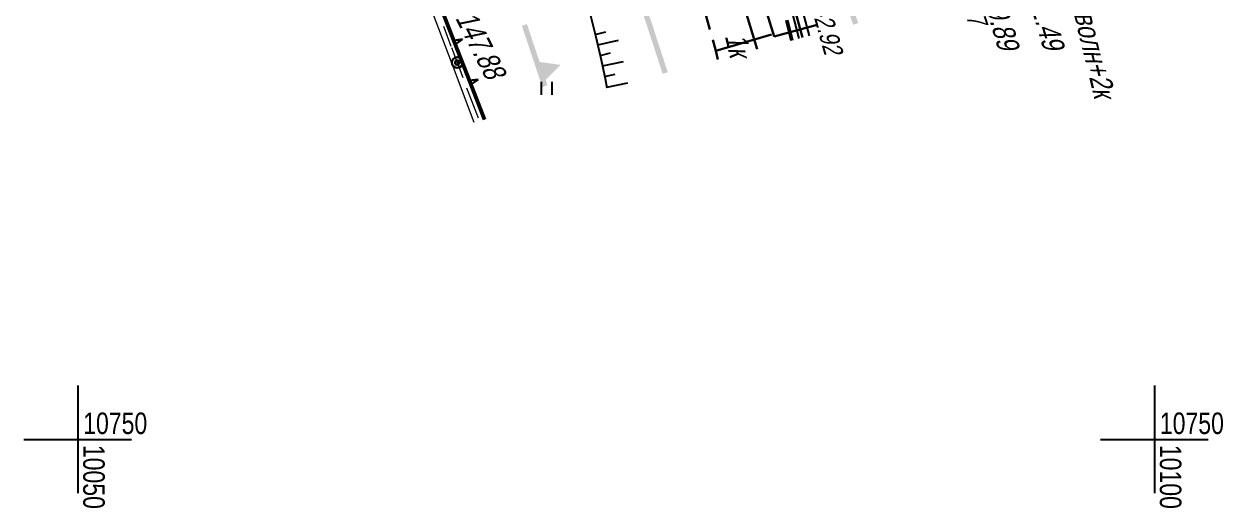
# Model space of a CAD drawing. Extents: x 10048 to 10153, y 10747 to 10813.
# Drawn here: x 10047.5 to 10103.2, y 10746.8 to 10769.3 of the extents above; entities that cross this region are included whole.
import ezdxf

# ---------------------------------------------------------------- set-up
doc = ezdxf.new("R2010")
doc.units = 0
for name, color, linetype, lineweight in [('10_КабельСЦБ', 1, 'Continuous', 30), ('7_Электрокабели', 1, 'Continuous', 30), ('Красные линии', 7, 'Continuous', 25)]:
    doc.layers.add(name, color=color, linetype=linetype, lineweight=lineweight)
for name, color, linetype in [('22_Столбы', 7, 'Continuous'), ('23_Ограждения', 7, 'Continuous'), ('24_Растительность', 7, 'Continuous'), ('25_Откосы', 7, 'Continuous'), ('38_Высотные_отметки', 7, 'Continuous'), ('51', 7, 'Continuous'), ('51_Сетка_координат', 7, 'Continuous'), ('52_Топонимика', 7, 'Continuous')]:
    doc.layers.add(name, color=color, linetype=linetype)
doc.styles.add('RUSSIAN_1251', font='RUSSIAN_1251')
doc.styles.get("Standard").update_dxf_attribs({"font": 'russian_1251.shx', "width": 0.8})

msp = doc.modelspace()

# ---------------------------------------------------------------- hatches: boundary and pattern name
at = {"layer": 'Красные линии', "linetype": 'Continuous', "lineweight": 25}
for points in [[(10085.7, 10770.165), (10086.006, 10769.249), (10086.243, 10769.328), (10085.937, 10770.244)], [(10076.228, 10769.829), (10077.158, 10766.976), (10077.395, 10767.054), (10076.466, 10769.906)], [(10071.809, 10766.443), (10070.857, 10769.287), (10070.62, 10769.208), (10071.572, 10766.363)], [(10072.415, 10767.39), (10071.308, 10767.547), (10071.467, 10767.073)], [(10071.625, 10766.598), (10072.415, 10767.39), (10071.467, 10767.073)]]:
    msp.add_hatch(color=8, dxfattribs=at).paths.add_polyline_path(points)

# ---------------------------------------------------------------- linework, layer by layer
at = {"layer": '10_КабельСЦБ', "color": 8, "linetype": 'Continuous'}
for p, q in [((10081.465, 10771.508), (10082.346, 10768.703)), ((10080.683, 10771), (10081.548, 10768.113)), ((10083.265, 10770.075), (10083.661, 10768.656)), ((10082.346, 10768.703), (10084.332, 10769.252))]:
    msp.add_line(p, q, dxfattribs=at)
at = {"layer": '23_Ограждения', "color": 8}
for p, q in [((10077.639, 10791.158), (10083.488, 10768.611)), ((10083.972, 10768.736), (10078.123, 10791.284))]:
    msp.add_line(p, q, dxfattribs=at)
at = {"layer": '23_Ограждения', "color": 8, "linetype": 'Continuous', "lineweight": 20}
for p, q in [((10066.46, 10769.858), (10067.383, 10767.41)), ((10066.996, 10769.854), (10067.85, 10767.587)), ((10066.982, 10769.181), (10067.328, 10768.263)), ((10067.352, 10768.2), (10067.881, 10766.797)), ((10067.85, 10767.587), (10068.879, 10764.857)), ((10067.383, 10767.41), (10068.392, 10764.732)), ((10068.057, 10766.329), (10068.586, 10764.925))]:
    msp.add_line(p, q, dxfattribs=at)
at = {"layer": '23_Ограждения', "color": 8, "linetype": 'Continuous', "lineweight": 50}
for p, q in [((10066.953, 10769.828), (10067.495, 10768.433)), ((10067.495, 10768.433), (10068.218, 10766.568)), ((10068.218, 10766.568), (10068.882, 10764.858))]:
    msp.add_line(p, q, dxfattribs=at)
at = {"layer": '23_Ограждения', "color": 8, "linetype": 'Continuous', "lineweight": 30}
for p, q in [((10067.868, 10768.577), (10067.458, 10768.526)), ((10067.531, 10768.34), (10067.868, 10768.577)), ((10068.591, 10766.713), (10068.182, 10766.662)), ((10068.255, 10766.475), (10068.591, 10766.713))]:
    msp.add_line(p, q, dxfattribs=at)
for radius in [0.25, 0.1]:
    msp.add_circle((10067.617, 10767.499), radius, dxfattribs=at)
at = {"layer": '24_Растительность', "color": 8, "linetype": 'Continuous'}
for p, q in [((10071.528, 10765.999), (10071.528, 10766.599)), ((10072.023, 10765.999), (10072.023, 10766.599))]:
    msp.add_line(p, q, dxfattribs=at)
at = {"layer": '25_Откосы', "color": 8, "lineweight": 50}
msp.add_line((10082.922, 10769.466), (10083.164, 10768.528), dxfattribs=at)
at = {"layer": '25_Откосы', "color": 8}
for p, q in [((10074.029, 10768.804), (10074.514, 10768.924)), ((10074.142, 10768.317), (10075.116, 10768.542)), ((10074.254, 10767.83), (10074.741, 10767.942)), ((10074.361, 10767.342), (10075.338, 10767.552)), ((10074.466, 10766.853), (10074.955, 10766.958)), ((10074.566, 10766.363), (10075.546, 10766.56))]:
    msp.add_line(p, q, dxfattribs=at)
msp.add_lwpolyline([(10068.152, 10786.333), (10068.19, 10786.219), (10068.519, 10785.252), (10068.858, 10784.287), (10069.206, 10783.325), (10069.559, 10782.364), (10069.917, 10781.404), (10070.277, 10780.445), (10070.637, 10779.485), (10070.995, 10778.525), (10071.348, 10777.562), (10071.695, 10776.598), (10072.034, 10775.631), (10072.362, 10774.661), (10072.654, 10773.764), (10072.979, 10772.708), (10073.266, 10771.725), (10073.539, 10770.738), (10073.797, 10769.747), (10074.041, 10768.753), (10074.271, 10767.756), (10074.487, 10766.755), (10074.575, 10766.321)], dxfattribs=at)
at = {"layer": '51_Сетка_координат', "color": 8}
for points in [[(10050, 10752.5), (10050, 10747.5)], [(10100, 10752.5), (10100, 10747.5)], [(10047.5, 10750), (10052.5, 10750)], [(10097.5, 10750), (10102.5, 10750)]]:
    msp.add_lwpolyline(points, dxfattribs=at)
at = {"layer": '7_Электрокабели', "color": 8, "linetype": 'Continuous'}
for p, q in [((10079.355, 10769.039), (10078.042, 10773.863)), ((10079.627, 10768.04), (10079.486, 10768.556)), ((10079.727, 10767.645), (10079.627, 10768.04))]:
    msp.add_line(p, q, dxfattribs=at)
msp.add_lwpolyline([(10082.216, 10768.805), (10079.627, 10768.04)], dxfattribs=at)

# ---------------------------------------------------------------- texts
at = {"layer": '22_Столбы', "color": 8, "linetype": 'Continuous', "style": 'RUSSIAN_1251', "oblique": 15, "width": 0.8}
for s, p in [('3к.ВОЛС+волн+2к', (10095.079, 10774.622)), ('1к', (10080.041, 10768.733))]:
    msp.add_text(s, height=1, rotation=283.5657, dxfattribs=at).set_placement(p)
at = {"layer": '38_Высотные_отметки', "color": 8, "linetype": 'Continuous', "style": 'RUSSIAN_1251', "oblique": 15, "width": 0.8}
for s, rotation, p in [('139.89    ', 286.4052, (10091.839, 10771.15)), ('141.49    ', 286.4052, (10093.938, 10771.159, 1.602)), ('147.88    ', 296.6073, (10067.516, 10769.571, 147.878))]:
    msp.add_text(s, height=1, rotation=rotation, dxfattribs=at).set_placement(p)
at = {"layer": '51', "color": 8, "linetype": 'Continuous', "width": 0.8}
for p in [(10050.25, 10750.25), (10100.25, 10750.25)]:
    msp.add_text('10750', height=1, dxfattribs=at).set_placement(p)
for s, p in [('10050', (10050.25, 10749.75)), ('10100', (10100.25, 10749.75))]:
    msp.add_text(s, height=1, rotation=269.9801, dxfattribs=at).set_placement(p)
at = {"layer": '52_Топонимика', "color": 8, "style": 'RUSSIAN_1251', "oblique": 15, "width": 0.8}
for s, rotation, p in [('Г-3.07', 288.1097, (10090.575, 10771.676)), ('Г-2.92', 285.7135, (10083.964, 10770.374))]:
    msp.add_text(s, height=0.88, rotation=rotation, dxfattribs=at).set_placement(p)

doc.saveas('drawing.dxf')
